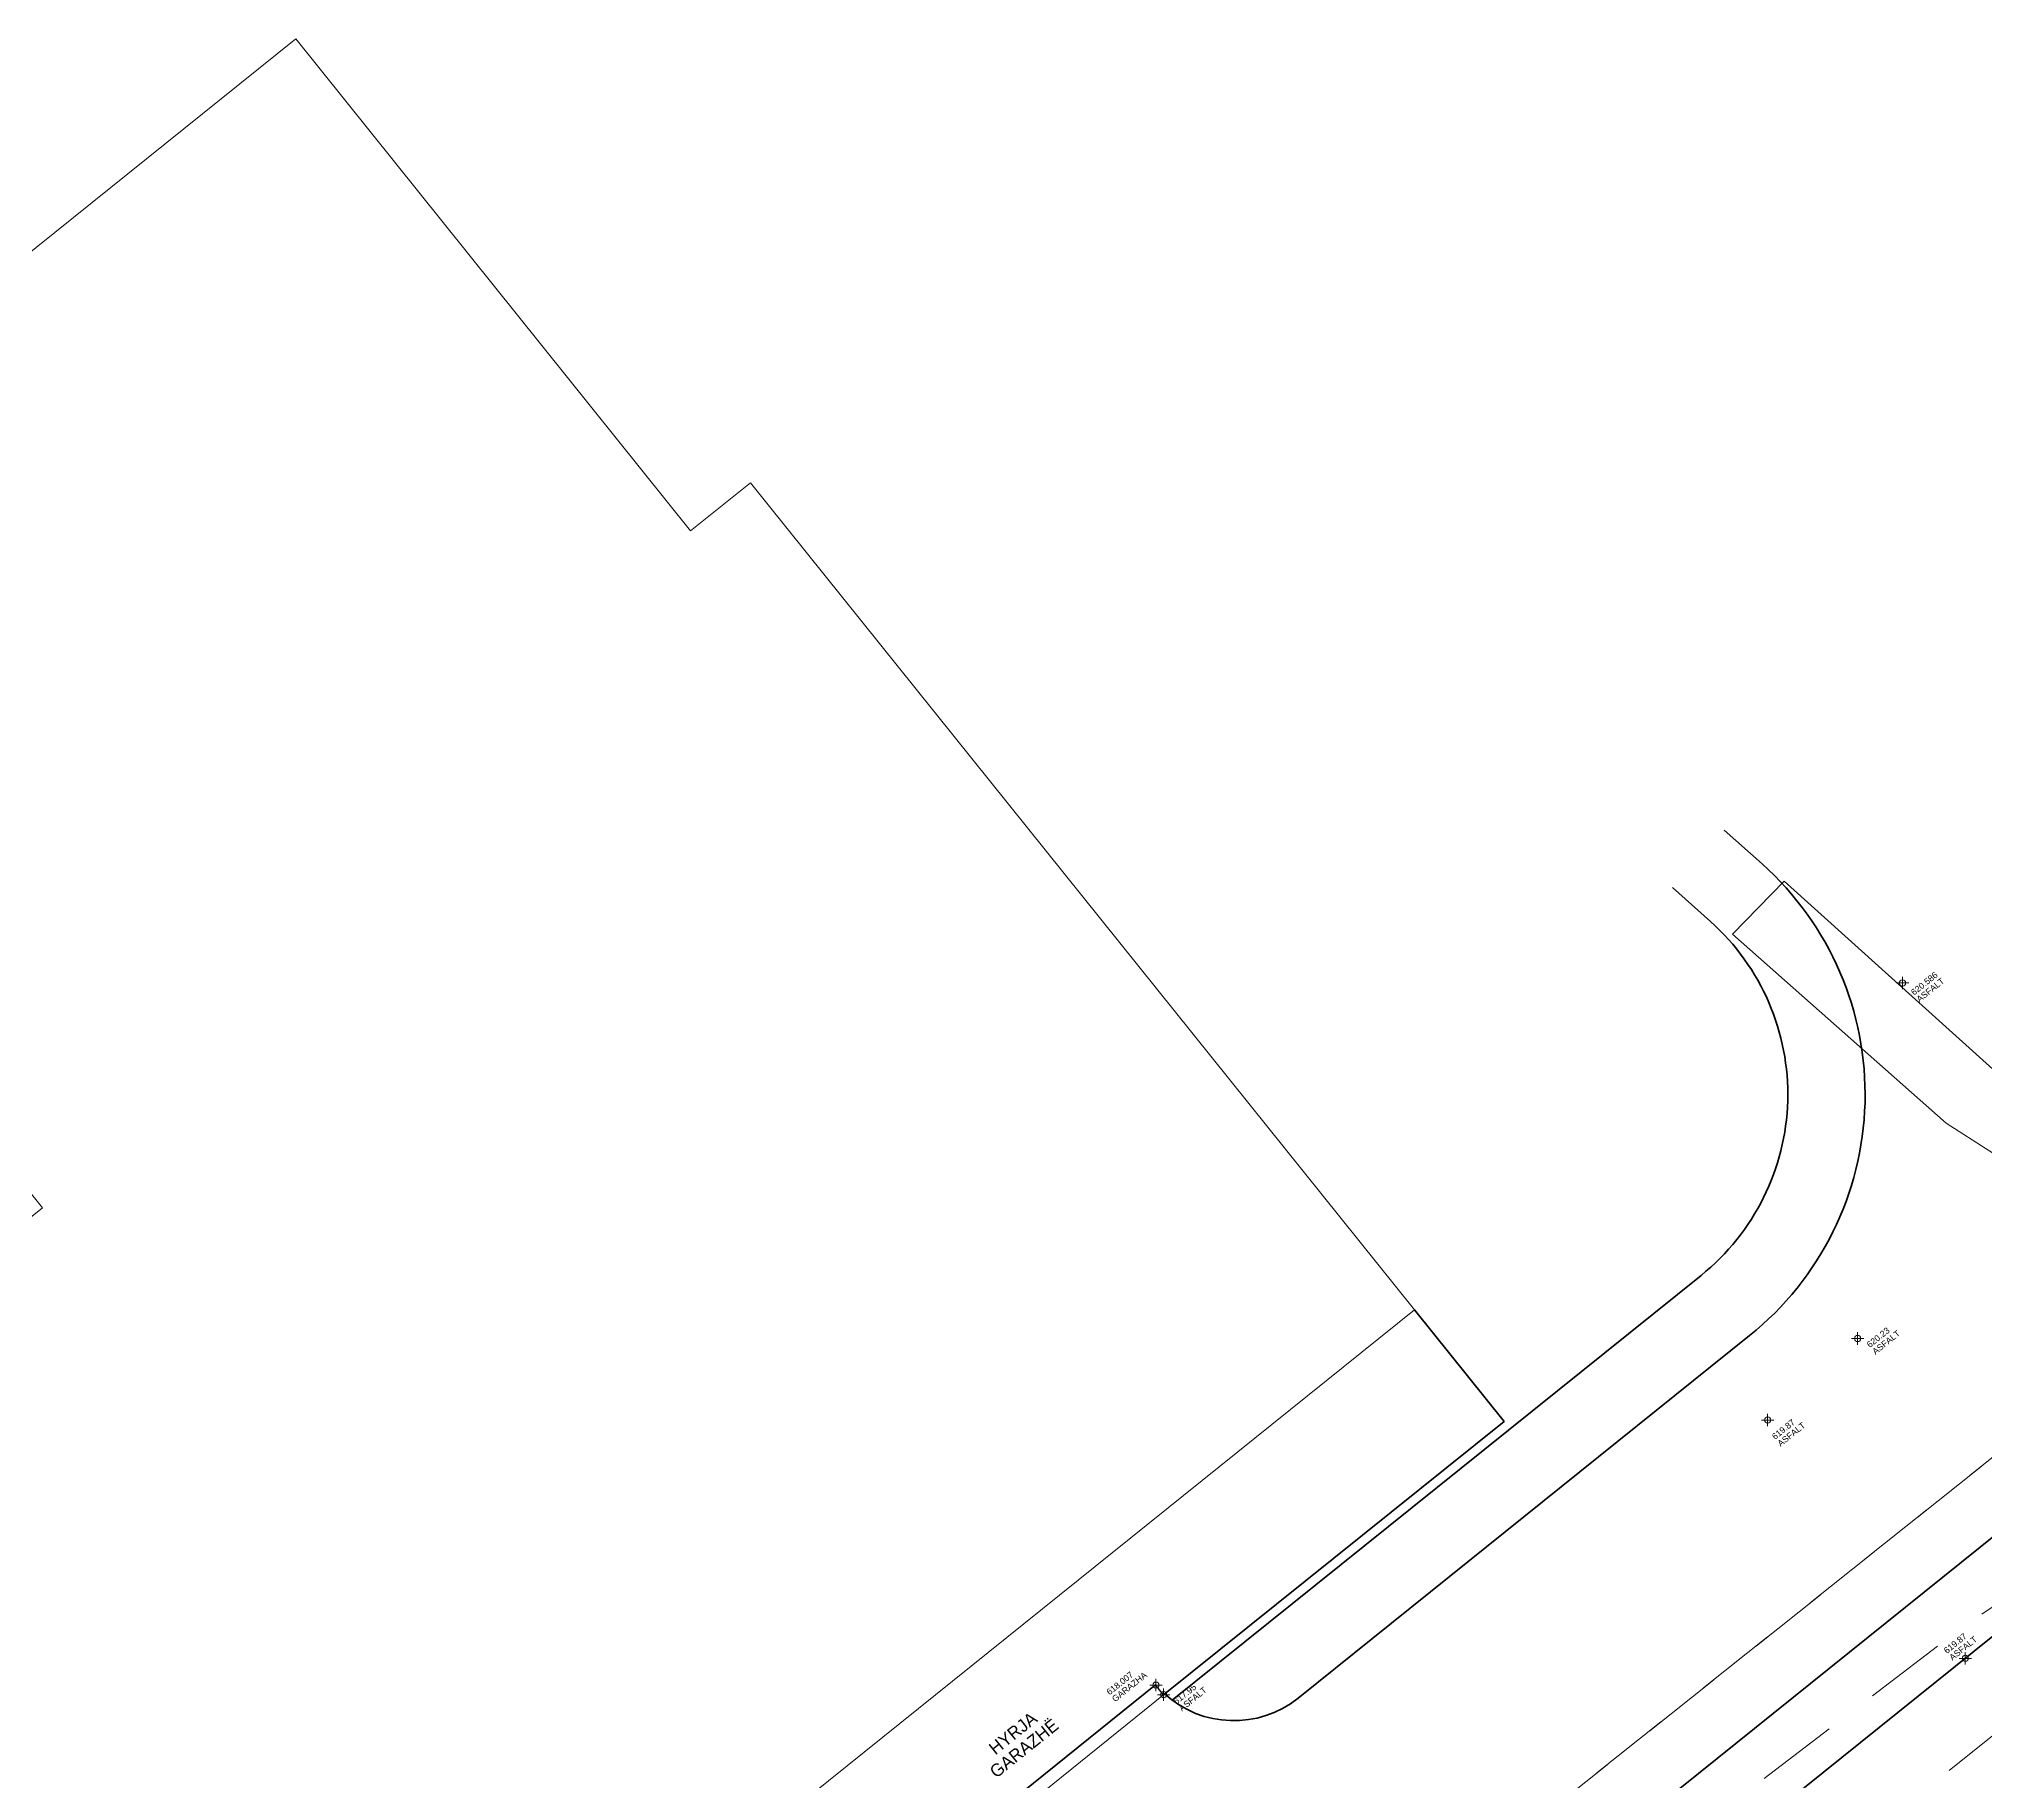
# Model space of a CAD drawing. Header units: millimetres. Extents: x 442402 to 633949, y -700592 to -547870.
# Drawn here: x 480161 to 517919, y -581662 to -547870 of the extents above; entities that cross this region are included whole.
import ezdxf

# ---------------------------------------------------------------- set-up
doc = ezdxf.new("R2010")
doc.units = ezdxf.units.MM
doc.header["$MEASUREMENT"] = 0
doc.linetypes.add('Long Dashed', pattern=[2645.833254, 1587.499976, -1058.333278])
for name, color, linetype, lineweight, true_color in [('A - Parcelat_Pen_No__102', 7, 'Continuous', 13, 0xcccccc), ('Drawing & Figure_Pen_No__102', 7, 'Continuous', 13, 0xcccccc), ('Drawing & Figure_Pen_No__214', 7, 'Continuous', 0, 0xe8e8e8), ('Drawing & Figure_Pen_No__3', 7, 'Continuous', 18, 0xff6600), ('Drawing & Figure_Pen_No__5', 7, 'Continuous', 25, 0x40a5ff), ('Drawing & Figure_Pen_No__82', 7, 'Continuous', 20, 0xaaaaaa)]:
    doc.layers.add(name, color=color, linetype=linetype, lineweight=lineweight, true_color=true_color)
for name, color, linetype, lineweight in [('Drawing & Figure_Pen_No__2', 8, 'Continuous', 15), ('Drawing & Figure_Pen_No__6', 5, 'Continuous', 35), ('Drawing & Figure_Pen_No__7', 7, 'Continuous', 35)]:
    doc.layers.add(name, color=color, linetype=linetype, lineweight=lineweight)
doc.styles.add('GENERATED_STYLE_1', font='')
doc.styles.add('GENERATED_STYLE_2', font='')
doc.styles.get('GENERATED_STYLE_1').set_extended_font_data('Arial')
doc.styles.get('GENERATED_STYLE_2').set_extended_font_data('Century Gothic')

msp = doc.modelspace()

# ---------------------------------------------------------------- linework, layer by layer
at = {"layer": 'A - Parcelat_Pen_No__102', "color": 254, "linetype": 'Long Dashed', "lineweight": 13, "true_color": 0xcccccc, "flags": 128}
msp.add_lwpolyline([(502671, -655958), (509292, -646509), (515906, -638573), (517913, -636194), (506404, -624913), (509088, -622448), (514090, -617713), (518804, -613252), (531057, -623114), (531307, -623329), (542180, -609186), (548580, -600861), (547799, -600455), (541889, -596735), (538940, -593977), (532009, -587496), (530957, -586793), (526417, -583534), (521989, -580125), (521249, -579722), (520419, -579585), (519594, -579730), (518859, -580142), (497176, -597559), (495417, -595463), (501206, -591114), (517348, -578774), (520432, -576669), (518600, -574955), (502919, -587464), (497076, -592042), (484827, -600590), (472541, -609504), (473599, -610372), (460179, -619494), (461598, -630410), (462910, -631174), (476037, -638821), (485695, -645035)], close=True, dxfattribs=at)
at = {"layer": 'Drawing & Figure_Pen_No__102', "color": 254, "linetype": 'Long Dashed', "lineweight": 13, "true_color": 0xcccccc, "flags": 128}
msp.add_lwpolyline([(624979, -603590), (633949, -610810), (623048, -621770), (613808, -633799), (608837, -639988), (602636, -649426), (595116, -662836), (591016, -668655), (586798, -674723), (581878, -671623), (562158, -652193), (553358, -664943), (558938, -670123), (578008, -687393), (577005, -688834), (570994, -697513), (559314, -700592), (561115, -692553), (549530, -681858), (556175, -673933), (556885, -673073), (552445, -668933), (544252, -677757), (524716, -666292), (506886, -658671), (476036, -638821), (462910, -631174), (461598, -630410), (452790, -625373), (453850, -624609), (460179, -619494), (473599, -610372), (472541, -609504), (484827, -600590), (497076, -592042), (502919, -587464), (518600, -574956), (520432, -576670)], dxfattribs=at)
at = {"layer": 'Drawing & Figure_Pen_No__2', "color": 8, "linetype": 'Continuous', "lineweight": 15, "flags": 128}
msp.add_lwpolyline([(564273, -598177), (563845, -599412), (553492, -595444), (549622, -593700), (541698, -589534), (536726, -585781), (523886, -574808), (518861, -569989), (517166, -568900), (513021, -565233), (514021, -564204), (518003, -567793), (519545, -569177), (524248, -573130), (537504, -584473), (542461, -588235), (550531, -592563), (554377, -594303)], close=True, dxfattribs=at)
at = {"layer": 'Drawing & Figure_Pen_No__214', "color": 254, "linetype": 'Continuous', "lineweight": 0, "true_color": 0xe8e8e8}
for p, q in [((516197, -566180), (516437, -566180)), ((516317, -566300), (516317, -566060)), ((515325, -573077), (515565, -573077)), ((515445, -573197), (515445, -572957)), ((513581, -574659), (513821, -574659)), ((513701, -574779), (513701, -574539)), ((517535, -579402), (517535, -579162)), ((517415, -579282), (517655, -579282)), ((501711, -579800), (501951, -579800)), ((501831, -579920), (501831, -579680)), ((501981, -580106), (501981, -579866)), ((501861, -579986), (502101, -579986))]:
    msp.add_line(p, q, dxfattribs=at)
for centre in [(516317, -566180), (515445, -573077), (513701, -574659), (517535, -579282), (501831, -579800), (501981, -579986)]:
    msp.add_circle(centre, 60, dxfattribs=at)
at = {"layer": 'Drawing & Figure_Pen_No__5', "color": 161, "linetype": 'Continuous', "lineweight": 25, "true_color": 0x40a5ff, "flags": 128}
msp.add_lwpolyline([(501981, -579986), (501824, -579792)], dxfattribs=at)
msp.add_lwpolyline([(501981, -579986), (501824, -579792)], dxfattribs=at)
at = {"layer": 'Drawing & Figure_Pen_No__6', "color": 5, "linetype": 'Continuous', "lineweight": 35, "flags": 128}
for points in [[(502000, -579971, 0.36859), (504590, -580053), (513348, -573022, 0.463122), (513594, -563873), (512857, -563214)], [(502145, -580092), (512409, -571852, 0.463122), (512594, -564991), (511857, -564331)], [(497347, -593574), (519664, -575647, -0.360659), (527322, -575766), (529379, -577525)], [(504964, -589380), (520603, -576817, -0.360659), (526347, -576906), (528403, -578665)]]:
    msp.add_lwpolyline(points, format="xyb", dxfattribs=at)
at = {"layer": 'Drawing & Figure_Pen_No__7', "color": 7, "linetype": 'Continuous', "lineweight": 35, "flags": 128}
for points in [[(506848, -572520), (508590, -574689)], [(501981, -579986), (508590, -574689)], [(497525, -583259), (501824, -579792)], [(497525, -583259), (501824, -579792)]]:
    msp.add_lwpolyline(points, dxfattribs=at)
at = {"layer": 'Drawing & Figure_Pen_No__82', "color": 253, "linetype": 'Continuous', "lineweight": 20, "true_color": 0xaaaaaa, "flags": 128}
msp.add_lwpolyline([(470360, -601837), (506849, -572520), (493965, -556478), (492802, -557412), (485144, -547870), (471082, -559164), (480229, -570543), (478223, -572149), (477695, -571492), (458430, -586979)], close=True, dxfattribs=at)
for points in [[(506849, -572520), (508591, -574689)], [(501981, -579986), (508591, -574689)], [(501981, -579986), (497682, -583453)]]:
    msp.add_lwpolyline(points, dxfattribs=at)

# ---------------------------------------------------------------- texts
at = {"layer": 'Drawing & Figure_Pen_No__214', "color": 254, "linetype": 'Continuous', "lineweight": 0, "true_color": 0xe8e8e8, "char_height": 120, "attachment_point": 7, "rotation": 38.7754, "style": 'GENERATED_STYLE_1'}
for s, insert in [('\\A1;{\\pql;\\fArial|b0|i0|c0|p34;620.586}', (516542, -566429)), ('\\A1;{\\pql;\\fArial|b0|i0|c0|p34;ASFALT}', (516650, -566563)), ('\\A1;{\\pql;\\fArial|b0|i0|c0|p34;620.23}', (515684, -573265)), ('\\A1;{\\pql;\\fArial|b0|i0|c0|p34;ASFALT}', (515792, -573398)), ('\\A1;{\\pql;\\fArial|b0|i0|c0|p34;619.87}', (513845, -575048)), ('\\A1;{\\pql;\\fArial|b0|i0|c0|p34;ASFALT}', (513953, -575182)), ('\\A1;{\\pql;\\fArial|b0|i0|c0|p34;619.87}', (517179, -579198)), ('\\A1;{\\pql;\\fArial|b0|i0|c0|p34;ASFALT}', (517286, -579332)), ('\\A1;{\\pql;\\fArial|b0|i0|c0|p34;618.007}', (500934, -580002)), ('\\A1;{\\pql;\\fArial|b0|i0|c0|p34;GARAZHA}', (501041, -580136)), ('\\A1;{\\pql;\\fArial|b0|i0|c0|p34;617.95}', (502232, -580182)), ('\\A1;{\\pql;\\fArial|b0|i0|c0|p34;ASFALT}', (502339, -580316))]:
    msp.add_mtext(s, dxfattribs=dict(at, insert=insert))
at = {"layer": 'Drawing & Figure_Pen_No__3', "color": 30, "linetype": 'Continuous', "lineweight": 18, "true_color": 0xff6600, "char_height": 245, "attachment_point": 7, "rotation": 38.7754, "style": 'GENERATED_STYLE_2'}
for s, insert in [('\\A1;{\\pql;\\fCentury Gothic|b0|i0|c0|p34;HYRJA}', (498719, -581168)), ('\\A1;{\\pql;\\fCentury Gothic|b0|i0|c0|p34;GARAZHË}', (498736, -581620))]:
    msp.add_mtext(s, dxfattribs=dict(at, insert=insert))

doc.saveas('drawing.dxf')
